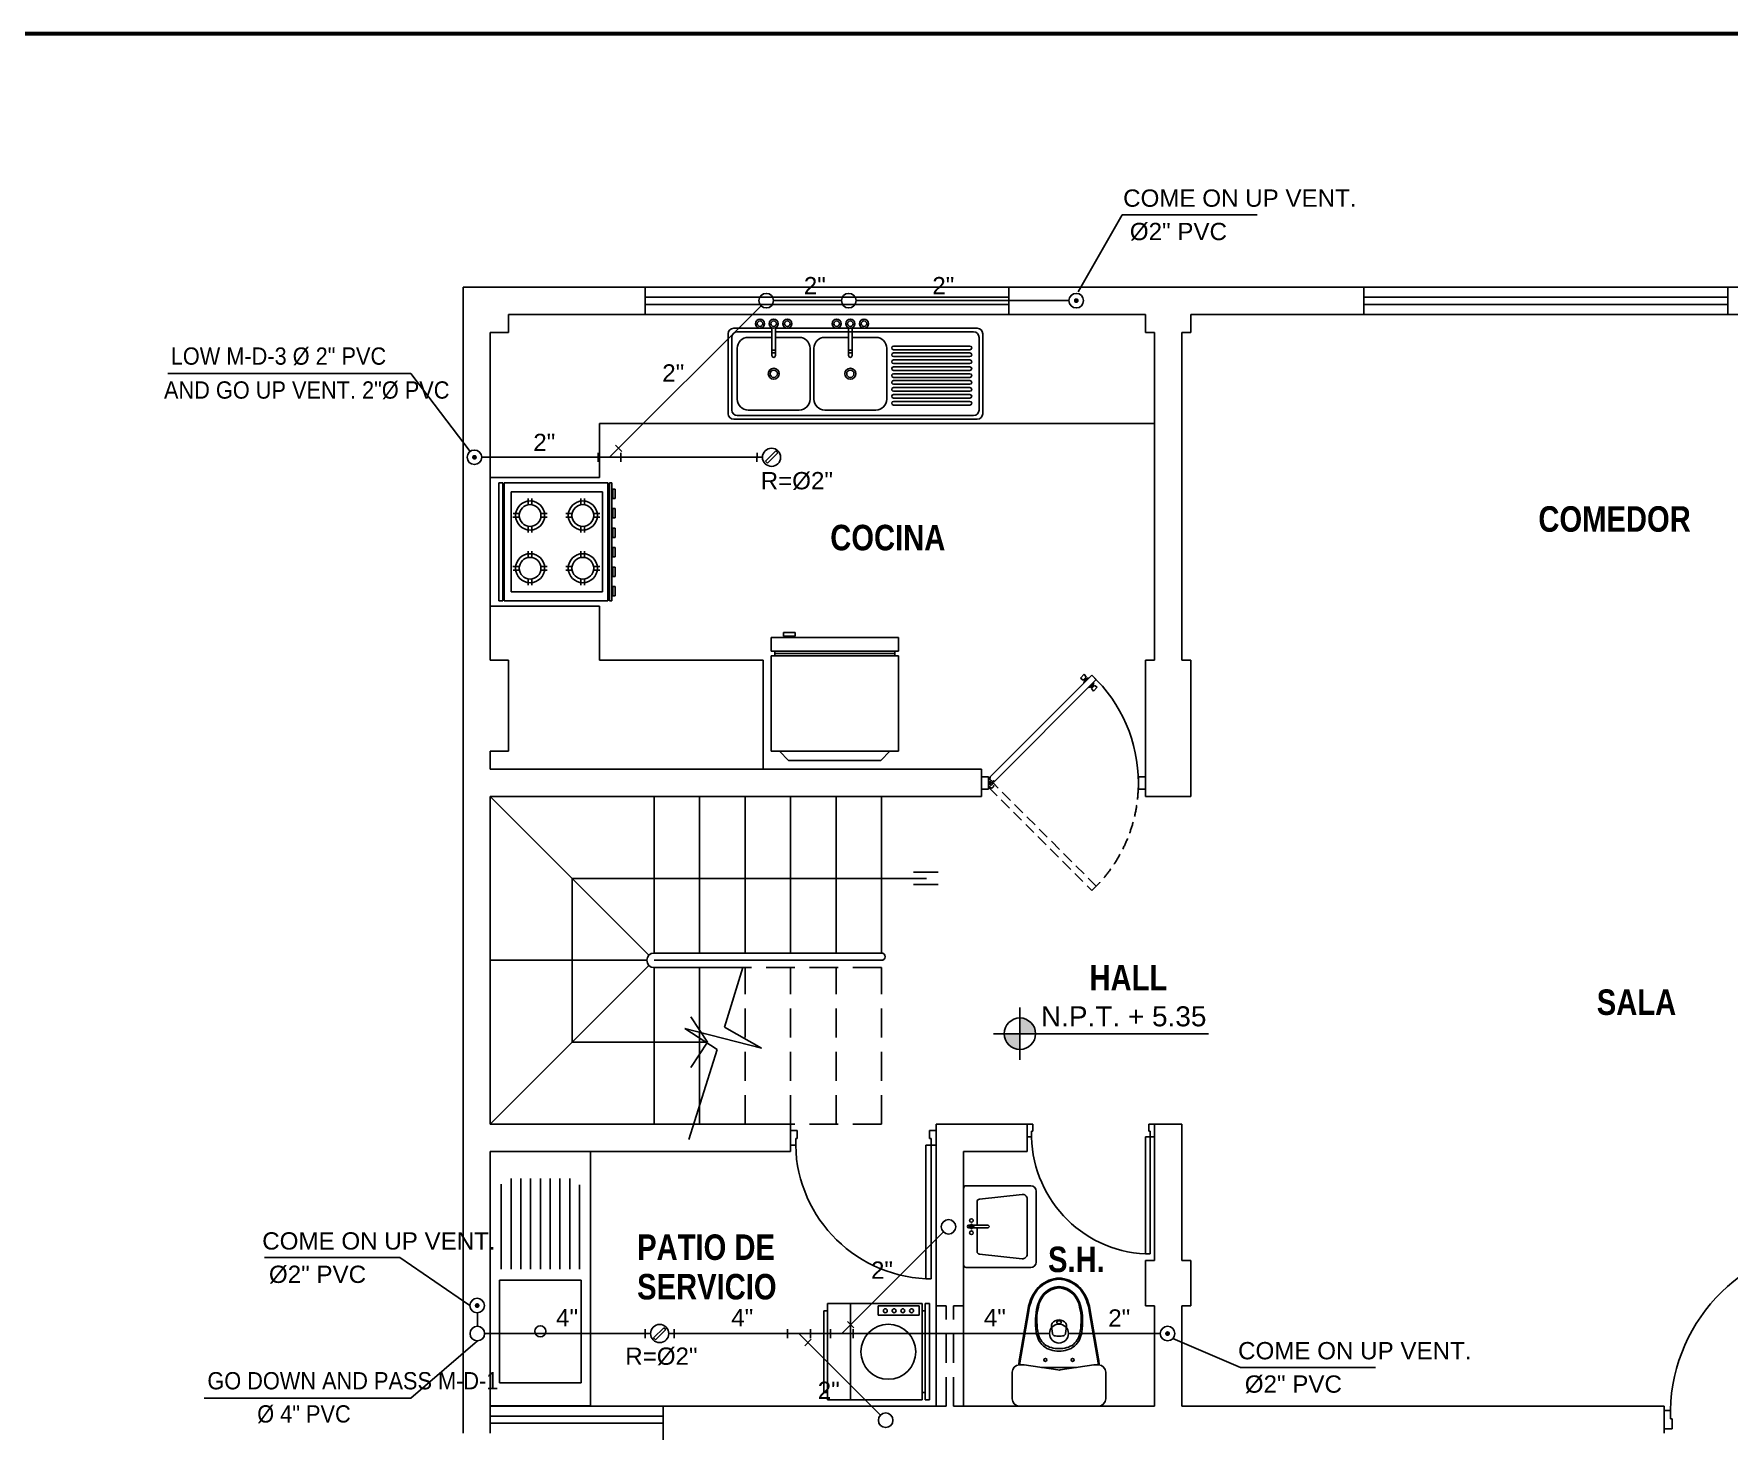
# Model space of a CAD drawing. Header units: millimetres. Extents: x -249630 to 95394, y -188036 to 109963.
# Drawn here: x -208190 to -189559, y -101304 to -85944 of the extents above; entities that cross this region are included whole.
import ezdxf

# ---------------------------------------------------------------- set-up
doc = ezdxf.new("R2010")
doc.units = ezdxf.units.MM
doc.linetypes.add('DASHED2', pattern=[9.525, 6.35, -3.175])
doc.linetypes.add('HIDDEN', pattern=[9.525, 6.35, -3.175])
for name, color, linetype in [('00-DESAGUE', 6, 'Continuous'), ('CASCO', 5, 'Continuous'), ('Layer2', 8, 'Continuous')]:
    doc.layers.add(name, color=color, linetype=linetype)
doc.layers.add('MUROS', color=6, linetype='Continuous', lineweight=60)
doc.styles.add('LEROY 100', font='arial.ttf', dxfattribs={"height": 0.1})
doc.styles.add('NIVEL', font='arial.ttf', dxfattribs={"width": 1.1, "height": 0.15})
doc.styles.add('ST2', font='arial.ttf')
doc.styles.add('SUBTITULOS(E)', font='swisscbi.ttf', dxfattribs={"oblique": 15, "height": 0.2})
doc.dimstyles.new('Flechitas', dxfattribs={"dimscale": 0, "dimtxt": 0.1, "dimasz": 0.09, "dimexe": 0.035, "dimexo": 0.02, "dimgap": 0.05, "dimtad": 2, "dimzin": 4, "dimdsep": 46, "dimtxsty": 'LEROY 100', "dimblk": 'ARCHTICK', "dimcen": 0.05, "dimdle": 0.05, "dimclrd": 171, "dimclre": 171, "dimclrt": 7, "dimadec": 0, "dimazin": 0, "dimtfac": 0.466667, "dimtix": 1, "dimtmove": 2, "dimatfit": 3, "dimfxl": 1, "dimtolj": 1, "dimtzin": 1, "dimarcsym": 0})

# ---------------------------------------------------------------- blocks, each defined once
blk = doc.blocks.new('A$C5D300497')
at = {"layer": 'CASCO'}
h = blk.add_hatch(color=256, dxfattribs=at)
h.paths.add_polyline_path([(3.0599, 8.7352), (3.0599, 8.6487), (3.1464, 8.6487, 0.414214)])
h.paths.add_polyline_path([(3.0599, 8.6487), (2.9733, 8.6487, 0.414213), (3.0599, 8.5621)])
for p, q in [((0, 12.7523), (0, 6.4523)), ((1, 12.7523), (0, 12.7523)), ((1, 12.7523), (1, 12.6023)), ((3, 12.6023), (3, 12.7523)), ((4.95, 12.7523), (3, 12.7523)), ((4.95, 12.7523), (4.95, 12.6023)), ((7.75, 12.7523), (6.95, 12.7523)), ((6.95, 12.6023), (6.95, 12.7523)), ((0.25, 12.5023), (0.25, 12.6023)), ((1, 12.6023), (0.25, 12.6023)), ((3.75, 12.6023), (3, 12.6023)), ((3.75, 12.6023), (3.75, 12.5023)), ((4, 12.5023), (4, 12.6023)), ((4.95, 12.6023), (4, 12.6023)), ((7.5, 12.6023), (6.95, 12.6023)), ((0.15, 12.5023), (0.15, 10.7023)), ((0.15, 12.5023), (0.25, 12.5023)), ((1.4573, 12.4964), (1.4573, 12.0564)), ((1.6973, 12.5264), (1.4873, 12.5264)), ((1.6973, 12.5064), (1.5073, 12.5064)), ((1.6973, 12.5285), (1.6973, 12.3764)), ((1.7173, 12.3764), (1.7173, 12.5285)), ((2.8258, 12.5264), (1.7173, 12.5264)), ((2.8058, 12.5064), (1.7173, 12.5064)), ((2.1184, 12.5285), (2.1184, 12.3764)), ((2.1384, 12.3764), (2.1384, 12.5285)), ((2.8558, 12.0564), (2.8558, 12.4964)), ((3.75, 12.5023), (3.8, 12.5023)), ((3.8, 10.7023), (3.8, 12.5023)), ((3.95, 10.7023), (3.95, 12.5023)), ((3.95, 12.5023), (4, 12.5023)), ((1.4773, 12.4764), (1.4773, 12.0764)), ((1.5073, 12.1364), (1.5073, 12.4164)), ((1.5673, 12.4764), (1.6973, 12.4764)), ((1.6973, 12.4064), (1.7173, 12.4064)), ((1.6973, 12.3914), (1.7173, 12.3914)), ((1.7173, 12.4764), (1.8473, 12.4764)), ((1.9073, 12.4164), (1.9073, 12.1364)), ((1.9284, 12.1364), (1.9284, 12.4164)), ((1.9884, 12.4764), (2.1184, 12.4764)), ((2.1184, 12.4064), (2.1384, 12.4064)), ((2.1184, 12.3914), (2.1384, 12.3914)), ((2.1384, 12.4764), (2.2684, 12.4764)), ((2.3284, 12.4164), (2.3284, 12.1364)), ((2.3658, 12.4284), (2.7858, 12.4284)), ((2.3658, 12.4084), (2.7858, 12.4084)), ((2.3658, 12.3904), (2.7858, 12.3904)), ((2.8358, 12.0764), (2.8358, 12.4764)), ((2.3658, 12.3704), (2.7858, 12.3704)), ((2.3658, 12.3524), (2.7858, 12.3524)), ((2.3658, 12.3324), (2.7858, 12.3324)), ((2.3658, 12.3144), (2.7858, 12.3144)), ((2.3658, 12.2944), (2.7858, 12.2944)), ((2.3658, 12.2764), (2.7858, 12.2764)), ((2.3658, 12.2564), (2.7858, 12.2564)), ((2.3658, 12.2384), (2.7858, 12.2384)), ((2.3658, 12.2184), (2.7858, 12.2184)), ((2.3658, 12.2004), (2.7858, 12.2004)), ((2.3658, 12.1804), (2.7858, 12.1804)), ((2.3658, 12.1624), (2.7858, 12.1624)), ((2.3658, 12.1424), (2.7858, 12.1424)), ((2.3658, 12.1244), (2.7858, 12.1244)), ((1.4873, 12.0264), (2.8258, 12.0264)), ((1.5073, 12.0464), (2.8058, 12.0464)), ((1.8473, 12.0764), (1.5673, 12.0764)), ((2.2684, 12.0764), (1.9884, 12.0764)), ((2.3658, 12.1044), (2.7858, 12.1044)), ((3.8, 12.0023), (0.75, 12.0023)), ((0.75, 12.0023), (0.75, 11.7059)), ((0.75, 11.7059), (0.15, 11.7059)), ((0.1972, 11.6773), (0.1972, 11.0273)), ((0.1972, 11.6773), (0.218, 11.6773)), ((0.218, 11.6773), (0.218, 11.0273)), ((0.2256, 11.6773), (0.2256, 11.0273)), ((0.7953, 11.6773), (0.2256, 11.6773)), ((0.7953, 11.0273), (0.7953, 11.6773)), ((0.8048, 11.0273), (0.8048, 11.6773)), ((0.8048, 11.6773), (0.818, 11.6773)), ((0.818, 11.0273), (0.818, 11.6773)), ((0.7659, 11.6273), (0.2654, 11.6273)), ((0.2654, 11.6273), (0.2654, 11.0773)), ((0.3578, 11.591), (0.3578, 11.5562)), ((0.3778, 11.5912), (0.3778, 11.5564)), ((0.6478, 11.591), (0.6478, 11.5562)), ((0.6678, 11.5912), (0.6678, 11.5564)), ((0.7659, 11.0773), (0.7659, 11.6273)), ((0.8365, 11.6414), (0.8233, 11.6414)), ((0.8233, 11.6414), (0.8233, 11.5903)), ((0.8233, 11.5903), (0.8365, 11.5903)), ((0.8365, 11.5903), (0.8365, 11.6414)), ((0.2746, 11.4883), (0.3094, 11.4883)), ((0.2748, 11.5083), (0.3097, 11.5083)), ((0.4274, 11.5083), (0.4622, 11.5083)), ((0.4277, 11.4883), (0.4624, 11.4883)), ((0.5646, 11.4883), (0.5994, 11.4883)), ((0.5648, 11.5083), (0.5997, 11.5083)), ((0.7174, 11.5083), (0.7522, 11.5083)), ((0.7177, 11.4883), (0.7524, 11.4883)), ((0.8365, 11.5354), (0.8233, 11.5354)), ((0.8233, 11.5354), (0.8233, 11.4843)), ((0.8233, 11.4843), (0.8365, 11.4843)), ((0.8365, 11.4843), (0.8365, 11.5354)), ((0.3578, 11.4384), (0.3578, 11.4036)), ((0.3778, 11.4382), (0.3778, 11.4034)), ((0.6478, 11.4384), (0.6478, 11.4036)), ((0.6678, 11.4382), (0.6678, 11.4034)), ((0.8365, 11.4275), (0.8233, 11.4275)), ((0.8233, 11.4275), (0.8233, 11.3764)), ((0.8233, 11.3764), (0.8365, 11.3764)), ((0.8365, 11.3764), (0.8365, 11.4275)), ((0.3578, 11.2662), (0.3578, 11.301)), ((0.3778, 11.2664), (0.3778, 11.3012)), ((0.6478, 11.2662), (0.6478, 11.301)), ((0.6678, 11.2664), (0.6678, 11.3012)), ((0.8365, 11.3215), (0.8233, 11.3215)), ((0.8233, 11.3215), (0.8233, 11.2704)), ((0.8365, 11.2704), (0.8365, 11.3215)), ((0.2746, 11.2163), (0.3094, 11.2163)), ((0.2748, 11.1963), (0.3097, 11.1963)), ((0.4274, 11.1963), (0.4622, 11.1963)), ((0.4277, 11.2163), (0.4624, 11.2163)), ((0.5646, 11.2163), (0.5994, 11.2163)), ((0.5648, 11.1963), (0.5997, 11.1963)), ((0.7174, 11.1963), (0.7522, 11.1963)), ((0.7177, 11.2163), (0.7524, 11.2163)), ((0.8233, 11.2704), (0.8365, 11.2704)), ((0.8365, 11.2136), (0.8233, 11.2136)), ((0.8233, 11.2136), (0.8233, 11.1625)), ((0.8365, 11.1625), (0.8365, 11.2136)), ((0.3578, 11.1136), (0.3578, 11.1484)), ((0.3778, 11.1134), (0.3778, 11.1482)), ((0.6478, 11.1136), (0.6478, 11.1484)), ((0.6678, 11.1134), (0.6678, 11.1482)), ((0.8233, 11.1625), (0.8365, 11.1625)), ((0.8365, 11.1076), (0.8233, 11.1076)), ((0.8233, 11.1076), (0.8233, 11.0565)), ((0.8365, 11.0565), (0.8365, 11.1076)), ((0.75, 10.9987), (0.15, 10.9987)), ((0.1972, 11.0273), (0.218, 11.0273)), ((0.2256, 11.0273), (0.7953, 11.0273)), ((0.2654, 11.0773), (0.7659, 11.0773)), ((0.75, 10.9987), (0.75, 10.7023)), ((0.8048, 11.0273), (0.818, 11.0273)), ((0.8233, 11.0565), (0.8365, 11.0565)), ((1.6927, 10.8264), (2.3927, 10.8264)), ((1.6927, 10.8264), (1.6927, 10.7514)), ((1.7612, 10.8532), (1.7612, 10.8338)), ((1.8247, 10.8532), (1.7612, 10.8532)), ((1.7612, 10.8338), (1.8247, 10.8338)), ((1.8247, 10.8338), (1.8247, 10.8532)), ((2.3927, 10.8264), (2.3927, 10.7514)), ((1.6925, 10.7264), (2.3925, 10.7264)), ((1.6925, 10.7264), (1.6925, 10.2014)), ((1.6927, 10.7514), (2.3927, 10.7514)), ((1.7127, 10.7264), (1.7127, 10.7514)), ((1.7127, 10.7389), (2.3727, 10.7389)), ((2.3727, 10.7264), (2.3727, 10.7514)), ((2.3925, 10.7264), (2.3925, 10.2014)), ((0.15, 10.7023), (0.25, 10.7023)), ((0.25, 10.7023), (0.25, 10.2023)), ((0.75, 10.7023), (1.65, 10.7023)), ((1.65, 10.7023), (1.65, 10.1023)), ((3.4141, 10.6246), (3.3926, 10.603)), ((3.4245, 10.6091), (3.4141, 10.6246)), ((3.75, 10.7023), (3.75, 9.9523)), ((3.75, 10.7023), (3.8, 10.7023)), ((4, 10.7023), (3.95, 10.7023)), ((3.95, 10.7023), (4, 10.7023)), ((4, 9.9523), (4, 10.7023)), ((2.8902, 10.0533), (3.4557, 10.6187)), ((3.48, 10.5949), (2.9143, 10.0292)), ((3.4081, 10.5927), (3.3926, 10.603)), ((3.4115, 10.5962), (3.4081, 10.5927)), ((3.4115, 10.5962), (3.421, 10.6056)), ((3.4137, 10.594), (3.4115, 10.5962)), ((3.412, 10.5768), (3.4404, 10.6052)), ((3.412, 10.5768), (3.415, 10.5867)), ((3.4128, 10.5759), (3.412, 10.5768)), ((3.4137, 10.594), (3.4124, 10.5927)), ((3.4145, 10.5906), (3.4124, 10.5927)), ((3.4145, 10.5906), (3.4128, 10.5888)), ((3.415, 10.5867), (3.4128, 10.5888)), ((3.4137, 10.594), (3.4232, 10.6035)), ((3.4145, 10.5906), (3.4266, 10.6026)), ((3.415, 10.5867), (3.4305, 10.6022)), ((3.421, 10.6056), (3.4245, 10.6091)), ((3.4232, 10.6035), (3.421, 10.6056)), ((3.4232, 10.6035), (3.4245, 10.6048)), ((3.4266, 10.6026), (3.4245, 10.6048)), ((3.4266, 10.6026), (3.4283, 10.6043)), ((3.4305, 10.6022), (3.4283, 10.6043)), ((3.4404, 10.6052), (3.4305, 10.6022)), ((3.4369, 10.5518), (3.4378, 10.551)), ((3.4378, 10.551), (3.4662, 10.5794)), ((3.4378, 10.551), (3.4477, 10.554)), ((3.4413, 10.6043), (3.4404, 10.6052)), ((3.4477, 10.554), (3.4632, 10.5695)), ((3.4477, 10.554), (3.4498, 10.5518)), ((3.4515, 10.5536), (3.4498, 10.5518)), ((3.4511, 10.566), (3.4511, 10.566)), ((3.4511, 10.566), (3.4511, 10.566)), ((3.4515, 10.5536), (3.4636, 10.5656)), ((3.4515, 10.5536), (3.4537, 10.5514)), ((3.455, 10.5527), (3.4537, 10.5514)), ((3.4571, 10.5505), (3.4537, 10.5471)), ((3.4537, 10.5471), (3.464, 10.5316)), ((3.455, 10.5527), (3.4645, 10.5622)), ((3.455, 10.5527), (3.4571, 10.5505)), ((3.48, 10.5949), (3.4557, 10.6187)), ((3.4571, 10.5505), (3.4666, 10.56)), ((3.4662, 10.5794), (3.4632, 10.5695)), ((3.4632, 10.5695), (3.4653, 10.5673)), ((3.4636, 10.5656), (3.4653, 10.5673)), ((3.4636, 10.5656), (3.4658, 10.5635)), ((3.4856, 10.5531), (3.464, 10.5316)), ((3.4645, 10.5622), (3.4658, 10.5635)), ((3.4645, 10.5622), (3.4666, 10.56)), ((3.4653, 10.5803), (3.4662, 10.5794)), ((3.4666, 10.56), (3.4701, 10.5635)), ((3.4701, 10.5635), (3.4856, 10.5531)), ((0.15, 10.1023), (0.15, 10.2023)), ((0.25, 10.2023), (0.15, 10.2023)), ((1.6925, 10.2014), (2.3925, 10.2014)), ((1.7389, 10.2014), (1.7883, 10.1514)), ((2.346, 10.2014), (2.2966, 10.1514)), ((0.15, 10.1023), (2.85, 10.1023)), ((1.7883, 10.1514), (2.2966, 10.1514)), ((2.85, 10.1023), (2.85, 9.9523)), ((2.8883, 10.0608), (2.85, 10.0608)), ((2.85, 10.0608), (2.85, 10.0608)), ((2.85, 10.0608), (2.85, 10.0608)), ((2.85, 10.0608), (2.85, 9.9938)), ((2.85, 9.9938), (2.8883, 9.9938)), ((2.8883, 9.9938), (2.8883, 10.0608)), ((2.9143, 10.0292), (2.8902, 10.0533)), ((3.75, 10.0608), (3.7117, 10.0608)), ((3.7117, 10.0608), (3.7117, 10.0608)), ((3.7117, 10.0608), (3.7117, 10.0608)), ((3.7117, 10.0608), (3.7117, 9.9938)), ((3.7117, 9.9938), (3.75, 9.9938)), ((3.75, 9.9938), (3.75, 10.0608)), ((0.15, 9.9523), (2.85, 9.9523)), ((0.15, 8.1523), (0.15, 9.9523)), ((1.0217, 9.0806), (0.15, 9.9523)), ((1.05, 9.0923), (1.05, 9.9523)), ((1.05, 9.0923), (1.05, 9.9523)), ((1.3, 9.9523), (1.3, 9.0923)), ((1.3, 9.0923), (1.3, 9.9523)), ((1.55, 9.9523), (1.55, 9.0923)), ((1.8, 9.9523), (1.8, 9.0923)), ((2.05, 9.9523), (2.05, 9.0923)), ((2.3, 9.9523), (2.3, 9.0923)), ((3.75, 9.9523), (4, 9.9523)), ((0.6, 9.5023), (0.6, 8.6023)), ((0.6, 9.5023), (2.5477, 9.5023)), ((2.6116, 9.5362), (2.4759, 9.5362)), ((2.6116, 9.4684), (2.4759, 9.4684)), ((1.01, 9.0523), (0.15, 9.0523)), ((2.3, 9.0923), (1.05, 9.0923)), ((2.3, 9.0523), (1.05, 9.0523)), ((2.3, 9.0523), (1.55, 9.0523)), ((1.0217, 9.024), (0.15, 8.1523)), ((1.05, 8.1523), (1.05, 9.0123)), ((1.5377, 9.0123), (1.05, 9.0123)), ((1.3, 8.1523), (1.3, 9.0123)), ((1.5377, 9.0123), (1.4372, 8.6846)), ((3.0599, 8.7928), (3.0599, 8.5045)), ((1.6405, 8.5701), (1.2192, 8.6772)), ((1.2192, 8.6772), (1.3966, 8.5628)), ((1.3436, 8.6023), (1.2511, 8.7408)), ((1.4372, 8.6846), (1.6405, 8.5701)), ((0.6, 8.6023), (1.3436, 8.6023)), ((1.3436, 8.6023), (1.2511, 8.4638)), ((2.9157, 8.6487), (4.0974, 8.6487)), ((1.3966, 8.5628), (1.2414, 8.068)), ((0.15, 8.1523), (1.8, 8.1523)), ((1.8, 8.0023), (1.8, 8.1523)), ((1.8, 8.1177), (1.8, 8.0369)), ((1.8364, 8.1177), (1.8, 8.1177)), ((1.8364, 8.0733), (1.8364, 8.1177)), ((2.5636, 8.0733), (2.5636, 8.1177)), ((2.5636, 8.1177), (2.6, 8.1177)), ((2.6, 8.1523), (3.1, 8.1523)), ((2.6, 8.1177), (2.6, 8.0369)), ((3.1, 8.0023), (3.1, 8.1523)), ((3.1, 8.1523), (3.1, 8.0816)), ((3.1318, 8.1523), (3.1, 8.1523)), ((3.1318, 8.1134), (3.1247, 8.1134)), ((3.1247, 8.0816), (3.1247, 8.1134)), ((3.1318, 8.1134), (3.1318, 8.1523)), ((3.7682, 8.1134), (3.7682, 8.1523)), ((3.7682, 8.1523), (3.8, 8.1523)), ((3.7682, 8.1134), (3.7753, 8.1134)), ((3.7753, 8.0816), (3.7753, 8.1134)), ((3.8, 7.4023), (3.8, 8.1523)), ((3.8, 8.1523), (3.95, 8.1523)), ((3.8, 8.1523), (3.8, 8.0816)), ((3.95, 7.4023), (3.95, 8.1523)), ((1.8283, 8.0369), (1.8, 8.0369)), ((1.8364, 8.0733), (1.8283, 8.0733)), ((1.8283, 8.0369), (1.8283, 8.0733)), ((2.5717, 8.0369), (2.5434, 8.0369)), ((2.5434, 7.3015), (2.5434, 8.0369)), ((2.5636, 8.0733), (2.5717, 8.0733)), ((2.5717, 8.0369), (2.5717, 8.0733)), ((2.5717, 8.0369), (2.6, 8.0369)), ((2.5717, 8.0369), (2.5717, 7.3015)), ((3.1247, 8.0816), (3.1, 8.0816)), ((3.7753, 8.0816), (3.7505, 8.0816)), ((3.7505, 7.4382), (3.7505, 8.0816)), ((3.7753, 8.0816), (3.8, 8.0816)), ((3.7753, 8.0816), (3.7753, 7.4382)), ((0.15, 8.0023), (1.8, 8.0023)), ((0.15, 8.0023), (0.15, 6.4523)), ((2.75, 8.0023), (3.1, 8.0023)), ((2.75, 7.7986), (2.75, 7.3786)), ((2.765, 7.8136), (3.12, 7.8136)), ((3.0723, 7.7656), (2.8384, 7.74)), ((3.1, 7.7407), (3.1, 7.4365)), ((3.15, 7.7836), (3.15, 7.3936)), ((2.825, 7.7251), (2.825, 7.5961)), ((2.7939, 7.6036), (2.7789, 7.5886)), ((2.7789, 7.5961), (2.7864, 7.5961)), ((2.7789, 7.5886), (2.8089, 7.5886)), ((2.7789, 7.5886), (2.7939, 7.5736)), ((2.7789, 7.5811), (2.7864, 7.5811)), ((2.8089, 7.5886), (2.7939, 7.6036)), ((2.7939, 7.6036), (2.7939, 7.5736)), ((2.7939, 7.5736), (2.8089, 7.5886)), ((2.8014, 7.5961), (2.8864, 7.5961)), ((2.8014, 7.5811), (2.8864, 7.5811)), ((2.825, 7.5811), (2.825, 7.452)), ((2.8939, 7.5886), (2.8864, 7.5961)), ((2.8939, 7.5886), (2.8864, 7.5811)), ((2.765, 7.3636), (3.12, 7.3636)), ((2.8384, 7.4371), (3.0723, 7.4116)), ((3.75, 7.1523), (3.75, 7.4023)), ((3.75, 7.4023), (3.8, 7.4023)), ((3.7753, 7.4382), (3.7505, 7.4382)), ((4, 7.4023), (3.95, 7.4023)), ((4, 7.1523), (4, 7.4023)), ((2.5717, 7.3015), (2.5434, 7.3015)), ((1.9832, 7.1252), (2.0032, 7.1252)), ((1.9832, 6.676), (1.9832, 7.1252)), ((2.0032, 7.1652), (2.5232, 7.1652)), ((2.0032, 6.636), (2.0032, 7.1652)), ((2.1287, 7.1652), (2.1287, 6.636)), ((2.2818, 7.1523), (2.507, 7.1523)), ((2.2818, 7.1019), (2.2818, 7.1523)), ((2.507, 7.1019), (2.2818, 7.1019)), ((2.507, 7.1523), (2.507, 7.1019)), ((2.5232, 6.636), (2.5232, 7.1652)), ((2.5232, 7.1252), (2.5392, 7.1252)), ((2.5392, 7.1652), (2.5632, 7.1652)), ((2.5392, 6.636), (2.5392, 7.1652)), ((2.5632, 6.636), (2.5632, 7.1652)), ((3.8, 7.1523), (3.75, 7.1523)), ((3.8, 6.6023), (3.8, 7.1523)), ((3.95, 7.1523), (4, 7.1523)), ((3.95, 6.6023), (3.95, 7.1523)), ((1.9832, 6.676), (2.0032, 6.676)), ((2.0032, 6.636), (2.5232, 6.636)), ((2.5232, 6.676), (2.5392, 6.676)), ((2.5392, 6.636), (2.5632, 6.636)), ((1.1, 4.5023), (1.1, 6.6023)), ((2.75, 6.6023), (3.8, 6.6023)), ((3.95, 6.6023), (6.6, 6.6023)), ((6.6, 6.4523), (6.6, 6.6023)), ((6.6, 6.4768), (6.6, 6.5778)), ((6.6354, 6.5778), (6.6, 6.5778)), ((6.6354, 6.5778), (6.6354, 6.5324)), ((6.6455, 6.5324), (6.6354, 6.5324)), ((6.6455, 6.5324), (6.6455, 6.4768)), ((6.6455, 6.4768), (6.6, 6.4768))]:
    blk.add_line(p, q, dxfattribs=at)
at = {"layer": 'CASCO', "linetype": 'Continuous'}
for p, q in [((3, 12.7523), (1, 12.7523)), ((6.95, 12.7523), (4.95, 12.7523)), ((1, 12.6023), (3, 12.6023)), ((4.95, 12.6023), (6.95, 12.6023)), ((2.6, 6.6023), (2.6, 8.1523)), ((2.75, 6.6023), (2.75, 8.0023)), ((0.15, 6.6023), (1.1, 6.6023)), ((1.1, 6.6023), (2.6, 6.6023))]:
    blk.add_line(p, q, dxfattribs=at)
at = {"layer": 'CASCO', "linetype": 'Continuous', "ltscale": 0.0025}
for p, q in [((3, 12.6973), (1, 12.6973)), ((6.95, 12.6973), (4.95, 12.6973)), ((3, 12.6573), (1, 12.6573)), ((6.95, 12.6573), (4.95, 12.6573)), ((1.1, 6.5473), (0.15, 6.5473)), ((1.1, 6.5073), (0.15, 6.5073))]:
    blk.add_line(p, q, dxfattribs=at)
at = {"layer": 'CASCO', "linetype": 'DASHED2', "ltscale": 0.01}
for p, q in [((2.8883, 10.0203), (2.8883, 10.0343)), ((2.8883, 10.0343), (2.9003, 10.0343)), ((2.9003, 10.0203), (2.8883, 10.0203)), ((2.9143, 10.0254), (2.8902, 10.0013)), ((2.8902, 10.0013), (3.4557, 9.4359)), ((2.9003, 10.0343), (2.9003, 10.0203)), ((3.48, 9.4597), (2.9143, 10.0254))]:
    blk.add_line(p, q, dxfattribs=at)
at = {"layer": 'CASCO', "linetype": 'DASHED2', "ltscale": 0.025}
for p, q in [((2.3, 9.0123), (1.5377, 9.0123)), ((1.55, 8.1523), (1.55, 9.0123)), ((1.8, 8.1523), (1.8, 9.0123)), ((2.05, 8.1523), (2.05, 9.0123)), ((2.3, 8.1523), (2.3, 9.0123)), ((2.3, 8.1523), (1.8, 8.1523)), ((2.6, 7.1523), (2.655, 7.1523)), ((2.655, 6.6023), (2.655, 7.1523)), ((2.695, 6.6023), (2.695, 7.1523)), ((2.695, 7.1523), (2.75, 7.1523)), ((2.655, 6.6023), (2.6, 6.6023)), ((2.75, 6.6023), (2.695, 6.6023))]:
    blk.add_line(p, q, dxfattribs=at)
at = {"layer": 'CASCO', "ltscale": 0.5}
for p, q in [((0.15, 6.6034), (0.15, 8.0023)), ((0.15, 8.0023), (0.7, 8.0023)), ((0.7, 8.0023), (0.7, 6.6034)), ((0.2637, 7.3543), (0.2637, 7.8524)), ((0.3174, 7.3543), (0.3174, 7.8524)), ((0.3712, 7.3543), (0.3712, 7.8524)), ((0.425, 7.3543), (0.425, 7.8524)), ((0.4787, 7.3543), (0.4787, 7.8524)), ((0.5325, 7.3543), (0.5325, 7.8524)), ((0.5863, 7.3543), (0.5863, 7.8524)), ((0.2099, 7.3543), (0.2099, 7.8211)), ((0.64, 7.3543), (0.64, 7.8187)), ((0.6486, 7.2942), (0.2013, 7.2942)), ((0.2013, 7.2942), (0.2013, 6.7296)), ((0.6486, 6.7296), (0.6486, 7.2942)), ((0.2013, 6.7296), (0.6486, 6.7296)), ((0.7, 6.6034), (0.15, 6.6034))]:
    blk.add_line(p, q, dxfattribs=at)
at = {"layer": 'CASCO', "ltscale": 0.8}
for p, q in [((3.1034, 7.1282), (3.0573, 6.8611)), ((3.0587, 6.8279), (3.1092, 7.1265)), ((3.2751, 7.0808), (3.2751, 7.0808)), ((3.2751, 7.0808), (3.2751, 7.0808)), ((3.2751, 7.0808), (3.2751, 7.0808)), ((3.2751, 7.0808), (3.2751, 7.0808)), ((3.2751, 7.0808), (3.2751, 7.0808)), ((3.2751, 7.0808), (3.2751, 7.0808)), ((3.2751, 7.0808), (3.2751, 7.0808)), ((3.2751, 7.0808), (3.2751, 7.0808)), ((3.4915, 6.8279), (3.441, 7.1265)), ((3.4468, 7.1282), (3.4929, 6.8611)), ((3.2388, 7.0013), (3.2337, 7.0389)), ((3.3114, 7.0013), (3.3165, 7.0389)), ((3.0578, 6.8279), (3.0828, 6.8279)), ((3.2693, 6.8006), (3.0828, 6.8279)), ((3.1793, 6.8138), (3.2751, 6.8138)), ((3.3708, 6.8138), (3.2751, 6.8138)), ((3.4672, 6.8279), (3.2809, 6.8006)), ((3.4672, 6.8279), (3.4922, 6.8279)), ((3.0178, 6.6423), (3.0178, 6.7879)), ((3.5322, 6.6423), (3.5322, 6.7879)), ((3.0578, 6.6023), (3.4922, 6.6023))]:
    blk.add_line(p, q, dxfattribs=at)
at = {"layer": 'CASCO'}
for centre, radius in [((1.6323, 12.5514), 0.025), ((1.7073, 12.5514), 0.025), ((1.7823, 12.5514), 0.025), ((2.0534, 12.5514), 0.025), ((2.1284, 12.5514), 0.025), ((2.2034, 12.5514), 0.025), ((1.6323, 12.5514), 0.015), ((1.7073, 12.5514), 0.015), ((1.7823, 12.5514), 0.015), ((2.0534, 12.5514), 0.015), ((2.1284, 12.5514), 0.015), ((2.2034, 12.5514), 0.015), ((1.7073, 12.2764), 0.03), ((2.1284, 12.2764), 0.03), ((1.7073, 12.2764), 0.02), ((2.1284, 12.2764), 0.02), ((0.3685, 11.4973), 0.08), ((0.3685, 11.4973), 0.0599), ((0.6585, 11.4973), 0.08), ((0.6585, 11.4973), 0.0599), ((0.3685, 11.2073), 0.08), ((0.6585, 11.2073), 0.08), ((0.3685, 11.2073), 0.0599), ((0.6585, 11.2073), 0.0599), ((3.0599, 8.6487), 0.0865), ((2.7939, 7.6222), 0.01), ((2.7939, 7.5549), 0.01), ((2.3207, 7.1262), 0.0107), ((2.3689, 7.1262), 0.0107), ((2.417, 7.1262), 0.0107), ((2.4651, 7.1262), 0.0107), ((2.3371, 6.9006), 0.1509)]:
    blk.add_circle(centre, radius, dxfattribs=at)
at = {"layer": 'CASCO', "linetype": 'DASHED2', "ltscale": 0.01}
for centre in [(2.9023, 10.0413), (2.9023, 10.0133)]:
    blk.add_circle(centre, 0.014, dxfattribs=at)
at = {"layer": 'CASCO', "ltscale": 0.5}
blk.add_circle((0.425, 7.0131), 0.0302, dxfattribs=at)
at = {"layer": 'CASCO', "ltscale": 0.8}
for centre in [(3.2001, 6.8558), (3.3501, 6.8558)]:
    blk.add_circle(centre, 0.008, dxfattribs=at)
at = {"layer": 'CASCO'}
for centre, radius, start, end in [((1.4873, 12.4964), 0.03, 90, 180), ((1.5073, 12.4764), 0.03, 90, 180), ((2.8058, 12.4764), 0.03, 0, 90), ((2.8258, 12.4964), 0.03, 0, 90), ((1.5673, 12.4164), 0.06, 90, 180), ((1.8473, 12.4164), 0.06, 0, 90), ((1.9884, 12.4164), 0.06, 90, 180), ((2.2684, 12.4164), 0.06, 0, 90), ((2.3658, 12.4184), 0.01, 90, 270), ((2.3658, 12.3804), 0.01, 90, 270), ((2.7858, 12.4184), 0.01, 270, 90), ((2.7858, 12.3804), 0.01, 270, 90), ((1.7073, 12.3764), 0.01, 180, 0), ((2.1284, 12.3764), 0.01, 180, 0), ((2.3658, 12.3424), 0.01, 90, 270), ((2.3658, 12.3044), 0.01, 90, 270), ((2.7858, 12.3424), 0.01, 270, 90), ((2.7858, 12.3044), 0.01, 270, 90), ((2.3658, 12.2664), 0.01, 90, 270), ((2.3658, 12.2284), 0.01, 90, 270), ((2.7858, 12.2664), 0.01, 270, 90), ((2.7858, 12.2284), 0.01, 270, 90), ((1.5673, 12.1364), 0.06, 180, 270), ((1.8473, 12.1364), 0.06, 270, 0), ((1.9884, 12.1364), 0.06, 180, 270), ((2.2684, 12.1364), 0.06, 270, 0), ((2.3658, 12.1904), 0.01, 90, 270), ((2.3658, 12.1524), 0.01, 90, 270), ((2.3658, 12.1144), 0.01, 90, 270), ((2.7858, 12.1904), 0.01, 270, 90), ((2.7858, 12.1524), 0.01, 270, 90), ((2.7858, 12.1144), 0.01, 270, 90), ((1.4873, 12.0564), 0.03, 180, 270), ((1.5073, 12.0764), 0.03, 180, 270), ((2.8058, 12.0764), 0.03, 270, 0), ((2.8258, 12.0564), 0.03, 270, 0), ((2.9032, 10.0292), 0.8079, 359.86481, 46.86078), ((1.05, 9.0523), 0.04, 90, 270), ((2.3, 9.0723), 0.02, 270, 90), ((3.781, 8.0945), 0.6566, 178.34796, 267.33498), ((2.5783, 8.0516), 0.7504, 178.34796, 267.33498), ((2.765, 7.7986), 0.015, 90, 180), ((2.84, 7.7251), 0.015, 96.22583, 180), ((3.075, 7.7407), 0.025, 0, 96.22583), ((3.12, 7.7836), 0.03, 0, 90), ((2.7789, 7.5886), 0.0075, 90, 270), ((7.5729, 6.5594), 0.9379, 92.66502, 181.65204), ((2.765, 7.3786), 0.015, 180, 270), ((2.84, 7.452), 0.015, 180, 263.77417), ((3.075, 7.4365), 0.025, 263.77417, 0), ((3.12, 7.3936), 0.03, 270, 0)]:
    blk.add_arc(centre, radius, start, end, dxfattribs=at)
at = {"layer": 'CASCO', "linetype": 'DASHED2', "ltscale": 0.01}
blk.add_arc((2.9032, 10.0254), 0.8079, 313.13922, 0.13519, dxfattribs=at)
at = {"layer": 'CASCO', "ltscale": 0.8}
for centre, radius, start, end in [((3.2814, 7.1411), 0.1648, 92.19359, 132.47275), ((3.2814, 7.1406), 0.1593, 92.25226, 132.82542), ((3.2688, 7.1411), 0.1648, 47.52725, 87.80641), ((3.2688, 7.1406), 0.1593, 47.17458, 87.74774), ((3.395, 7.0779), 0.2959, 161.1915, 170.20707), ((3.3118, 7.1133), 0.2058, 133.50698, 163.07303), ((3.3115, 7.1136), 0.1997, 133.88731, 163.4946), ((3.3088, 7.1152), 0.157, 137.16924, 167.2746), ((3.3081, 7.1155), 0.1497, 137.88446, 168.13335), ((3.281, 7.1372), 0.1217, 92.75996, 135.88582), ((3.2809, 7.1365), 0.1154, 92.87146, 136.55769), ((3.2692, 7.1372), 0.1217, 44.11418, 87.24004), ((3.2693, 7.1365), 0.1154, 43.44231, 87.12854), ((3.2421, 7.1155), 0.1497, 11.86665, 42.11554), ((3.2414, 7.1152), 0.157, 12.7254, 42.83076), ((3.2387, 7.1136), 0.1997, 16.5054, 46.11269), ((3.2384, 7.1133), 0.2058, 16.92697, 46.49302), ((3.1552, 7.0779), 0.2959, 9.79293, 18.8085), ((3.3974, 7.0779), 0.2923, 161.56775, 170.41516), ((3.5743, 7.0702), 0.4284, 178.58212, 188.24127), ((3.4254, 7.0775), 0.2793, 165.00709, 179.33313), ((3.4338, 7.0774), 0.2808, 165.80668, 179.31813), ((3.64, 7.0835), 0.487, 180.32393, 188.29501), ((3.1164, 7.0774), 0.2808, 0.68187, 14.19332), ((2.9101, 7.0835), 0.487, 351.70499, 359.67607), ((3.1248, 7.0775), 0.2793, 0.66687, 14.99291), ((2.9759, 7.0702), 0.4284, 351.75873, 1.41788), ((3.1528, 7.0779), 0.2923, 9.58484, 18.43225), ((3.2815, 7.0265), 0.1323, 187.70496, 225.69817), ((3.28, 7.0298), 0.1229, 187.7071, 225.99303), ((3.2584, 7.0423), 0.025, 143.81677, 187.76517), ((3.2751, 7.0301), 0.0456, 90, 143.81677), ((3.2537, 7.0034), 0.015, 187.76517, 256.23039), ((3.2751, 7.0909), 0.1051, 256.23039, 270), ((3.2686, 7.0628), 0.00553, 148.34524, 180), ((3.2686, 7.0628), 0.00553, 180, 211.65476), ((3.2717, 7.0609), 0.00917, 123.89537, 148.34524), ((3.2717, 7.0647), 0.00917, 211.65476, 236.10463), ((3.2738, 7.0578), 0.0128, 105.55143, 123.89537), ((3.2738, 7.0677), 0.0128, 236.10463, 254.44857), ((3.2751, 7.053), 0.0178, 90, 105.55143), ((3.2751, 7.0725), 0.0178, 254.44857, 270), ((3.2751, 7.0301), 0.0456, 36.18323, 90), ((3.2751, 7.053), 0.0178, 74.44857, 90), ((3.2751, 7.0725), 0.0178, 270, 285.55143), ((3.2751, 7.0909), 0.1051, 270, 283.76961), ((3.2764, 7.0578), 0.0128, 56.10463, 74.44857), ((3.2764, 7.0677), 0.0128, 285.55143, 303.89537), ((3.2785, 7.0609), 0.00917, 31.65476, 56.10463), ((3.2785, 7.0647), 0.00917, 303.89537, 328.34524), ((3.2816, 7.0628), 0.00553, 360, 31.65476), ((3.2816, 7.0628), 0.00553, 328.34524, 0), ((3.2965, 7.0034), 0.015, 283.76961, 352.23483), ((3.2918, 7.0423), 0.025, 352.23483, 36.18323), ((3.2702, 7.0298), 0.1229, 314.00697, 352.2929), ((3.2687, 7.0265), 0.1323, 314.30183, 352.29504), ((3.2693, 7.0365), 0.1319, 232.55398, 272.53338), ((3.2718, 7.0558), 0.1381, 235.99581, 271.36477), ((3.2784, 7.0558), 0.1381, 268.63523, 304.00419), ((3.2809, 7.0365), 0.1319, 267.46662, 307.44602), ((3.0578, 6.7879), 0.04, 90, 180), ((3.2051, 6.8355), 0.15, 170.20707, 182.96111), ((3.2751, 6.8402), 0.04, 261.68584, 278.32242), ((3.4922, 6.7879), 0.04, 0, 90), ((3.3451, 6.8355), 0.15, 357.03403, 9.79293), ((3.0578, 6.6423), 0.04, 180, 270), ((3.4922, 6.6423), 0.04, 270, 0)]:
    blk.add_arc(centre, radius, start, end, dxfattribs=at)
at = {"layer": 'CASCO', "linetype": 'ByBlock'}
for s, height, style, p in [('COMEDOR', 0.14, 'SUBTITULOS(E)', (5.9094, 11.4081)), ('COCINA', 0.14, 'SUBTITULOS(E)', (2.018, 11.3059)), ('HALL', 0.14, 'SUBTITULOS(E)', (3.4427, 8.8865)), ('SALA', 0.14, 'SUBTITULOS(E)', (6.2303, 8.7522)), ('N.P.T. + 5.35', 0.11, 'NIVEL', (3.1757, 8.6895)), ('PATIO DE', 0.14, 'SUBTITULOS(E)', (0.9568, 7.4055)), ('S.H.', 0.14, 'SUBTITULOS(E)', (3.2148, 7.3384)), ('SERVICIO', 0.14, 'SUBTITULOS(E)', (0.9568, 7.1883))]:
    blk.add_text(s, height=height, dxfattribs=dict(at, style=style)).set_placement(p)
blk = doc.blocks.new('RRR')
at = {"color": 3, "style": 'ST2'}
blk.add_text('R=%%c2"', height=0.095, dxfattribs=at).set_placement((0.013, 0.0582))
blk = doc.blocks.new('_ArchTick')
at = {"color": 0, "linetype": 'ByBlock', "const_width": 0.15}
blk.add_lwpolyline([(-0.5, -0.5), (0.5, 0.5)], dxfattribs=at)
blk = doc.blocks.new('2')
at = {"color": 4}
blk.add_circle((0, 0), 0.04, dxfattribs=at)
blk = doc.blocks.new('pp')
at = {"linetype": 'Continuous', "const_width": 0.0133}
blk.add_lwpolyline([(-0.0066, 0, 1), (0.0066, 0, 1)], format="xyb", close=True, dxfattribs=at)
blk = doc.blocks.new('RR')
at = {"color": 1}
for p, q in [((-0.0336, -0.0216), (0.023, 0.035)), ((0.0336, 0.0244), (-0.023, -0.0322)), ((0.023, 0.035), (0.0336, 0.0244)), ((-0.023, -0.0322), (-0.0336, -0.0216))]:
    blk.add_line(p, q, dxfattribs=at)
at = {"color": 4}
blk.add_circle((0, 0), 0.05, dxfattribs=at)
blk = doc.blocks.new('Y')
at = {"color": 3}
for p, q in [((-0.0625, -0.025), (-0.0625, 0.0249)), ((0.0625, -0.025), (0.0625, 0.0249)), ((0.0673, -0.0315), (0.0321, -0.067))]:
    blk.add_line(p, q, dxfattribs=at)
at = {"color": 2}
for q in [(-0.0625, 0), (-0.0625, 0), (-0.0625, 0), (-0.0625, 0), (0.0625, 0), (0.0495, -0.0495), (0.0625, 0), (0.0625, 0), (0.0625, 0)]:
    blk.add_line((0, 0), q, dxfattribs=at)
blk = doc.blocks.new('22')
at = {"color": 3, "style": 'ST2'}
blk.add_text(' 2"', height=0.095, dxfattribs=at).set_placement((-0.1191, 0.0517))
blk = doc.blocks.new('R')
at = {"color": 3}
for p, q in [((-0.08, 0.025), (-0.08, -0.025)), ((0.08, 0.025), (0.08, -0.025))]:
    blk.add_line(p, q, dxfattribs=at)
blk.add_blockref('RR', (0, 0))
blk = doc.blocks.new('4')
at = {"color": 4}
blk.add_circle((0, 0), 0.052, dxfattribs=at)
blk = doc.blocks.new('44')
at = {"color": 3, "style": 'ST2'}
blk.add_text(' 4"', height=0.095, dxfattribs=at).set_placement((-0.1116, 0.0517))

msp = doc.modelspace()

# ---------------------------------------------------------------- linework, layer by layer
at = {"color": 3}
msp.add_line((-200242.841, -90548.076), (-200242.925, -90648.076), dxfattribs=at)
at = {"layer": '00-DESAGUE', "color": 4}
for p, q in [((-200198.211, -88932.919), (-201863.635, -90598.343)), ((-198194.672, -99114.542), (-199311.417, -100231.287)), ((-198885.135, -101127.797), (-199781.645, -100231.287))]:
    msp.add_line(p, q, dxfattribs=at)
at = {"layer": '00-DESAGUE', "color": 3, "linetype": 'HIDDEN', "ltscale": 0.25}
msp.add_line((-203316.406, -100151.287), (-203316.406, -100003.113), dxfattribs=at)
for points in [[(-196813.809, -88876.351), (-199154.112, -88876.351)], [(-196819.85, -100231.287), (-195810.804, -100231.287)]]:
    msp.add_lwpolyline(points, dxfattribs=at)
at = {"layer": '00-DESAGUE'}
for points in [[(-203236.406, -100231.287), (-201412.776, -100231.287)], [(-201212.776, -100231.287), (-197027.85, -100231.287)]]:
    msp.add_lwpolyline(points, dxfattribs=at)
at = {"layer": 'Layer2'}
for points in [[(-199314.112, -88876.351), (-200061.643, -88876.351)], [(-203268.246, -90598.343), (-200182.883, -90598.343)]]:
    msp.add_lwpolyline(points, dxfattribs=at)
at = {"layer": 'MUROS'}
msp.add_lwpolyline([(-249630.425, -145944.07), (-159500.61, -145944.07), (-159500.61, -85944.07), (-249630.425, -85944.07)], close=True, dxfattribs=at)

# ---------------------------------------------------------------- block references
at = {"xscale": 2000, "yscale": 2000, "zscale": 2000}
for name, p in [('22', (-199563.679, -88910.055)), ('22', (-198151.721, -88910.055)), ('2', (-200141.643, -88876.351)), ('2', (-199234.112, -88876.351)), ('2', (-196733.809, -88876.351)), ('pp', (-196733.809, -88876.351)), ('22', (-201119.432, -89869.572)), ('22', (-202537.203, -90633.183)), ('2', (-203348.246, -90598.343)), ('pp', (-203348.246, -90598.343)), ('RRR', (-200228.601, -91066.831)), ('22', (-198825.934, -99732.559)), ('44', (-202301.664, -100254.716)), ('44', (-200376.201, -100254.716)), ('44', (-197599.905, -100254.716)), ('22', (-196217.906, -100258.944)), ('Y', (-199781.645, -100231.287)), ('RRR', (-201717.11, -100691.162)), ('22', (-199410.788, -101053.709))]:
    msp.add_blockref(name, p, dxfattribs=at)
for name, p, xscale, yscale, zscale, rotation in [('Y', (-201863.635, -90598.343), -2000, 2000, 2000, 180), ('RR', (-200082.883, -90598.21), 2000.000000000001, 2000.000000000001, 2000.000000000001, 359.9521246188872), ('2', (-198138.104, -99057.974), 2000, 2000, 2000, 270), ('2', (-203318.462, -99923.139), -2000, 2000, 2000, 270), ('pp', (-203318.462, -99923.139), -2000, 2000, 2000, 270), ('2', (-203316.406, -100231.287), -2000, 2000, 2000, 270), ('R', (-201312.776, -100231.287), 2000, 2000, 2000, 180), ('Y', (-199311.417, -100231.287), -2000, 2000, 2000, 180), ('4', (-196923.85, -100231.287), 2000, 2000, 2000, 270), ('2', (-195730.804, -100231.287), 2000, 2000, 2000, 270), ('pp', (-195730.804, -100231.287), 2000, 2000, 2000, 270), ('2', (-198828.566, -101184.366), 2000, 2000, 2000, 270)]:
    msp.add_blockref(name, p, dxfattribs=dict(xscale=xscale, yscale=yscale, zscale=zscale, rotation=rotation))
at = {"layer": 'CASCO', "xscale": 2000, "yscale": 2000, "zscale": 2000}
msp.add_blockref('A$C5D300497', (-203473.801, -114232.777), dxfattribs=at)

# ---------------------------------------------------------------- texts
at = {"color": 191, "style": 'ST2'}
for s, p in [('COME ON UP VENT. ', (-196218.775, -87844.37)), (' %%c2" PVC', (-196218.775, -88211.331)), ('COME ON UP VENT. ', (-205680.828, -99307.928)), (' %%c2" PVC', (-205680.828, -99674.889)), ('COME ON UP VENT. ', (-194955.442, -100514.496)), (' %%c2" PVC', (-194955.442, -100881.457))]:
    msp.add_text(s, height=190, dxfattribs=at).set_placement(p)
at = {"color": 30, "style": 'ST2', "width": 0.9}
for s, p in [(' LOW M-D-3 %%C 2" PVC', (-206752.416, -89580.783)), (' AND GO UP VENT. 2"%%c PVC', (-206826.811, -89953.764)), (' GO DOWN AND PASS M-D-1 ', (-206350.003, -100844.978)), ('%%C 4" PVC', (-205735.682, -101209.598))]:
    msp.add_text(s, height=190, dxfattribs=at).set_placement(p)

# ---------------------------------------------------------------- leaders
for points in [[(-196711.731, -88778.579), (-196229.323, -87933.175), (-194744.319, -87933.175)], [(-203396.651, -90534.65), (-204047.249, -89678.571), (-206719.802, -89678.571)], [(-203398.462, -99923.139), (-204169.436, -99396.732), (-205654.44, -99396.732)], [(-203316.406, -100311.287), (-204047.249, -100942.766), (-206317.388, -100942.766)], [(-195672.36, -100285.916), (-194929.055, -100603.301), (-193444.051, -100603.301)]]:
    msp.add_leader(points, dimstyle='Flechitas', override={"dimscale": 1, "dimtad": 0})

doc.saveas('drawing.dxf')
